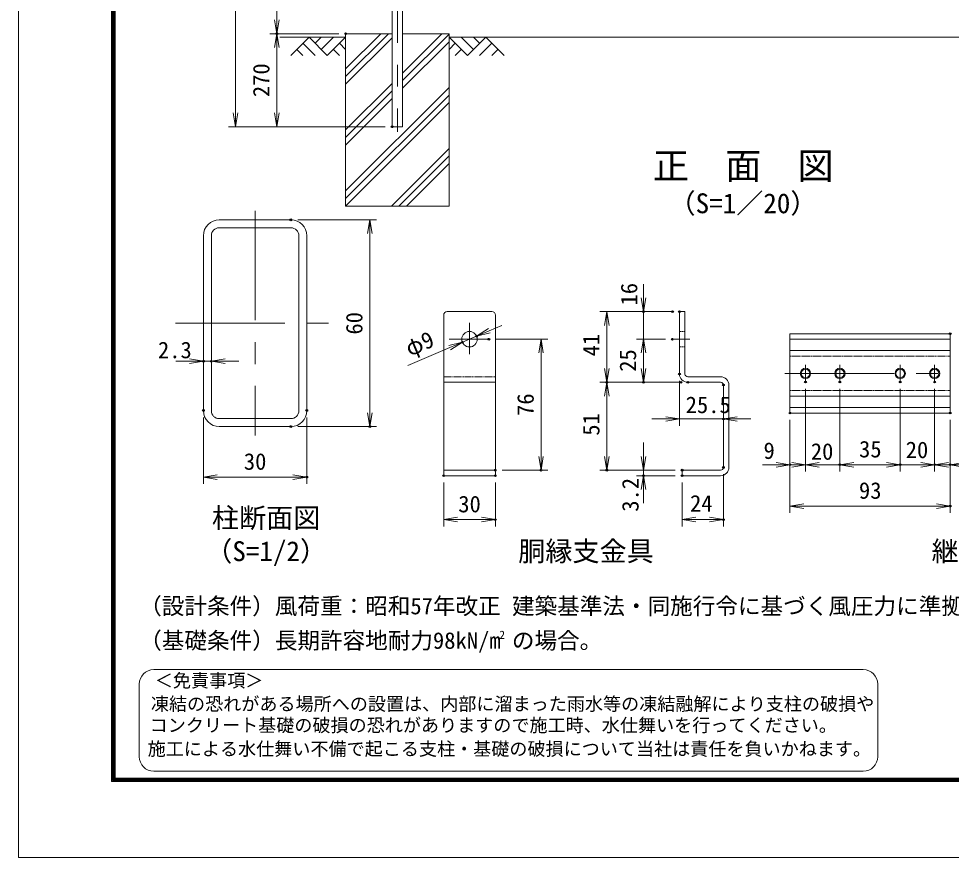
# Model space of a CAD drawing. Units: millimetres, scale not verified, with parts at other scales. Extents: x -4200 to 4200, y -2970 to 2970.
# Drawn here: x -4200 to -1493, y -2970 to -536 of the extents above; entities that cross this region are included whole.
import ezdxf
from ezdxf.enums import TextEntityAlignment as Align

# ---------------------------------------------------------------- set-up
doc = ezdxf.new("R2010")
doc.units = ezdxf.units.MM
doc.header["$LTSCALE"] = 10
doc.header["$PDMODE"] = 32
doc.header["$PDSIZE"] = 5
doc.linetypes.add('USER1', pattern=[50.8, 31.75, -6.35, 6.35, -6.35])
doc.linetypes.add('USER2', pattern=[0.375, 0.25, -0.125])
for name, color, linetype, lineweight in [('0-0_D-STR1', 1, 'Continuous', 18), ('0-1_D-BMK', 2, 'USER1', 13), ('0-2_D-BGD', 7, 'Continuous', 18), ('0-3_D-STR4', 7, 'Continuous', 18), ('0-4_D-DCR-HCH', 7, 'Continuous', 13), ('0-5_D-STR3', 3, 'Continuous', 13), ('0-6_D-STR-DIM', 7, 'Continuous', 13), ('0-7_0', 7, 'Continuous', 18), ('0-9_D-TTL-TXT', 7, 'Continuous', 18), ('0-B_D-TTL', 7, 'Continuous', 18)]:
    doc.layers.add(name, color=color, linetype=linetype, lineweight=lineweight)
doc.layers.add('0-8_Defpoints', color=253, linetype='Continuous')
doc.styles.add('ＭＳ ゴシック', font='')
doc.styles.get('ＭＳ ゴシック').set_extended_font_data('MS Gothic')

# ---------------------------------------------------------------- blocks, each defined once
blk = doc.blocks.new('_Open')
at = {"layer": '0-7_0'}
blk.add_line((-10, 1.667), (0, 0), dxfattribs=at)
blk.add_lwpolyline([(-10, -1.667), (0, 0), (-10, 0)], dxfattribs=at)

msp = doc.modelspace()

# ---------------------------------------------------------------- linework, layer by layer
at = {"layer": '0-0_D-STR1'}
for p, q in [((-3115.8, -384.21), (-3115.8, -850.01)), ((-3085.8, -850.01), (-3085.8, -384.21)), ((-3115.8, -850.01), (-3085.8, -850.01)), ((-3617.74, -1120.01), (-3409.74, -1120.01)), ((-3617.74, -1143.01), (-3409.74, -1143.01)), ((-3663.74, -1166.01), (-3663.74, -1674.01)), ((-3640.74, -1166.01), (-3640.74, -1674.01)), ((-3386.74, -1166.01), (-3386.74, -1674.01)), ((-3363.74, -1166.01), (-3363.74, -1674.01)), ((-3617.74, -1697.01), (-3409.74, -1697.01)), ((-3617.74, -1720.01), (-3409.74, -1720.01))]:
    msp.add_line(p, q, dxfattribs=at)
for centre, radius, start, end in [((-3617.74, -1166.01), 46, 90, 180), ((-3409.74, -1166.01), 46, 0, 90), ((-3617.74, -1166.01), 23, 90, 180), ((-3409.74, -1166.01), 23, 0, 90), ((-3617.74, -1674.01), 46, 180, 270), ((-3617.74, -1674.01), 23, 180, 270), ((-3409.74, -1674.01), 23, 270, 0), ((-3409.74, -1674.01), 46, 270, 0)]:
    msp.add_arc(centre, radius, start, end, dxfattribs=at)
at = {"layer": '0-1_D-BMK'}
for p, q in [((-3100.8, 1234.99), (-3100.8, -865.01)), ((-3513.74, -1094.02), (-3513.74, -1746.01)), ((-3744.74, -1420.01), (-3282.74, -1420.01)), ((-2891.28, -1418.91), (-2891.28, -1510.01)), ((-2835.04, -1466.44), (-2950.04, -1466.44)), ((-2302.44, -1466.44), (-2251.5, -1466.44)), ((-1916.01, -1540.65), (-1916.01, -1590.65)), ((-1816.01, -1540.65), (-1816.01, -1590.65)), ((-1641.01, -1540.65), (-1641.01, -1590.65)), ((-1541.01, -1540.65), (-1541.01, -1590.65)), ((-1976.01, -1565.65), (-1481.01, -1565.65))]:
    msp.add_line(p, q, dxfattribs=at)
at = {"layer": '0-2_D-BGD'}
for p, q in [((-3250.8, -590.01), (-3441.64, -590.01)), ((-1250.8, -590.01), (-2950.8, -590.01))]:
    msp.add_line(p, q, dxfattribs=at)
at = {"layer": '0-3_D-STR4'}
for p, q in [((-3250.8, -580.01), (-3250.8, -1080.01)), ((-3115.8, -580.01), (-3250.8, -580.01)), ((-2950.8, -580.01), (-3085.8, -580.01)), ((-2950.8, -580.01), (-2950.8, -1080.01)), ((-2950.8, -1080.01), (-3250.8, -1080.01))]:
    msp.add_line(p, q, dxfattribs=at)
at = {"layer": '0-4_D-DCR-HCH'}
for p, q in [((-3357.22, -590.01), (-3410.43, -643.22)), ((-3357.22, -590.01), (-3304.01, -643.22)), ((-3339.48, -607.75), (-3321.75, -590.01)), ((-3321.75, -625.49), (-3286.27, -590.01)), ((-3304.01, -643.22), (-3250.8, -590.01)), ((-3250.8, -704.36), (-3126.45, -580.01)), ((-3250.8, -682.26), (-3148.54, -580.01)), ((-3250.8, -726.46), (-3115.8, -591.46)), ((-3085.8, -694.04), (-2971.77, -580.01)), ((-3085.8, -716.14), (-2950.8, -581.14)), ((-2897.58, -643.22), (-2950.8, -590.01)), ((-2879.85, -625.49), (-2915.32, -590.01)), ((-2844.37, -590.01), (-2897.58, -643.22)), ((-2862.02, -607.84), (-2879.85, -590.01)), ((-2844.37, -590.01), (-2791.16, -643.22)), ((-3374.96, -607.75), (-3339.32, -643.22)), ((-3268.53, -607.75), (-3250.8, -625.41)), ((-3085.8, -738.24), (-2950.8, -603.24)), ((-2933.06, -607.75), (-2950.8, -625.41)), ((-2826.64, -607.75), (-2862.27, -643.22)), ((-3392.7, -625.49), (-3374.88, -643.22)), ((-3286.27, -625.49), (-3268.45, -643.22)), ((-2915.32, -625.49), (-2933.14, -643.22)), ((-2808.9, -625.49), (-2826.72, -643.22)), ((-3250.8, -859.04), (-3115.8, -724.04)), ((-3250.8, -1035.82), (-2950.8, -735.82)), ((-3250.8, -881.14), (-3115.8, -746.14)), ((-3250.8, -1057.92), (-2950.8, -757.92)), ((-3250.8, -903.24), (-3115.8, -768.24)), ((-3250.8, -1080.01), (-2950.8, -780.01)), ((-3118.21, -1080.01), (-2950.8, -912.59)), ((-3096.12, -1080.01), (-2950.8, -934.69)), ((-3074.02, -1080.01), (-2950.8, -956.79))]:
    msp.add_line(p, q, dxfattribs=at)
at = {"layer": '0-5_D-STR3'}
for p, q in [((-2966.28, -1396.44), (-2966.28, -1862.44)), ((-2956.28, -1386.44), (-2826.28, -1386.44)), ((-2816.28, -1396.44), (-2816.28, -1862.44)), ((-2281.74, -1386.44), (-2281.74, -1567.44)), ((-2281.74, -1386.44), (-2265.74, -1386.44)), ((-2265.74, -1386.44), (-2265.74, -1567.44)), ((-1961.01, -1450.65), (-1961.01, -1680.65)), ((-1961.01, -1450.65), (-1496.01, -1450.65)), ((-1496.01, -1450.65), (-1496.01, -1680.65)), ((-1961.01, -1466.65), (-1496.01, -1466.65)), ((-1496.01, -1499.65), (-1961.01, -1499.65)), ((-2966.28, -1591.44), (-2816.28, -1591.44)), ((-2257.74, -1575.44), (-2162.24, -1575.44)), ((-2257.74, -1591.44), (-2162.24, -1591.44)), ((-2154.24, -1599.44), (-2154.24, -1838.44)), ((-2138.24, -1599.44), (-2138.24, -1838.44)), ((-1496.01, -1631.65), (-1961.01, -1631.65)), ((-1961.01, -1664.65), (-1496.01, -1664.65)), ((-1961.01, -1680.65), (-1496.01, -1680.65)), ((-2966.28, -1846.44), (-2816.28, -1846.44)), ((-2966.28, -1862.44), (-2816.28, -1862.44)), ((-2274.24, -1846.44), (-2162.24, -1846.44)), ((-2274.24, -1846.44), (-2274.24, -1862.44)), ((-2274.24, -1862.44), (-2162.24, -1862.44))]:
    msp.add_line(p, q, dxfattribs=at)
at = {"layer": '0-5_D-STR3', "linetype": 'USER2'}
for p, q in [((-2281.74, -1443.94), (-2265.74, -1443.94)), ((-2281.74, -1488.94), (-2265.74, -1488.94)), ((-1496.01, -1515.65), (-1961.01, -1515.65)), ((-2966.28, -1575.44), (-2816.28, -1575.44)), ((-1496.01, -1615.65), (-1961.01, -1615.65))]:
    msp.add_line(p, q, dxfattribs=at)
at = {"layer": '0-5_D-STR3'}
for centre, radius in [((-2891.28, -1466.44), 22.5), ((-1916.01, -1565.65), 15), ((-1916.01, -1565.65), 12.29), ((-1816.01, -1565.65), 15), ((-1816.01, -1565.65), 12.29), ((-1641.01, -1565.65), 15), ((-1641.01, -1565.65), 12.29), ((-1541.01, -1565.65), 15), ((-1541.01, -1565.65), 12.29)]:
    msp.add_circle(centre, radius, dxfattribs=at)
for centre, radius, start, end in [((-2956.28, -1396.44), 10, 90, 180), ((-2826.28, -1396.44), 10, 0, 90), ((-2257.74, -1567.44), 24, 180, 270), ((-2257.74, -1567.44), 8, 180, 270), ((-2162.24, -1599.44), 24, 0, 90), ((-2162.24, -1599.44), 8, 0, 90), ((-2162.24, -1838.44), 8, 270, 0), ((-2162.24, -1838.44), 24, 270, 0)]:
    msp.add_arc(centre, radius, start, end, dxfattribs=at)
at = {"layer": '0-6_D-STR-DIM'}
for p, q in [((-3570.8, -850.01), (-3570.8, 1219.99)), ((-3450.8, -580.01), (-3450.8, 1219.99)), ((-3270.8, -580.01), (-3470.8, -580.01)), ((-3270.8, -580.01), (-3470.8, -580.01)), ((-3450.8, -850.01), (-3450.8, -580.01)), ((-3135.8, -850.01), (-3590.8, -850.01)), ((-3135.8, -850.01), (-3470.8, -850.01)), ((-3389.74, -1120.01), (-3160.87, -1120.01)), ((-3180.87, -1120.01), (-3180.87, -1720.01)), ((-2386.49, -1346.44), (-2386.49, -1306.44)), ((-2321.74, -1386.44), (-2512.95, -1386.44)), ((-2492.95, -1386.44), (-2492.95, -1591.44)), ((-2301.74, -1386.44), (-2406.49, -1386.44)), ((-2386.49, -1466.44), (-2386.49, -1386.44)), ((-2833.78, -1441.96), (-2796.97, -1426.29)), ((-2911.98, -1475.25), (-2870.58, -1457.63)), ((-2815.04, -1466.44), (-2663.65, -1466.44)), ((-2683.65, -1466.44), (-2683.65, -1846.44)), ((-2322.44, -1466.44), (-2406.49, -1466.44)), ((-2322.44, -1466.44), (-2406.49, -1466.44)), ((-2386.49, -1466.44), (-2386.49, -1591.44)), ((-3070.15, -1542.59), (-2948.79, -1490.92)), ((-2386.49, -1506.44), (-2386.49, -1546.44)), ((-3703.74, -1530.39), (-3743.74, -1530.39)), ((-3640.74, -1530.39), (-3663.74, -1530.39)), ((-3600.74, -1530.39), (-3560.74, -1530.39)), ((-2277.74, -1591.44), (-2512.95, -1591.44)), ((-2297.74, -1591.44), (-2512.95, -1591.44)), ((-2492.95, -1591.44), (-2492.95, -1846.44)), ((-2277.74, -1591.44), (-2406.49, -1591.44)), ((-2281.74, -1587.44), (-2281.74, -1717.95)), ((-2154.24, -1619.44), (-2154.24, -1717.95)), ((-1916.01, -1610.65), (-1916.01, -1850.65)), ((-1916.01, -1610.65), (-1916.01, -1850.65)), ((-1816.01, -1610.65), (-1816.01, -1850.65)), ((-1816.01, -1610.65), (-1816.01, -1850.65)), ((-1641.01, -1610.65), (-1641.01, -1850.65)), ((-1641.01, -1610.65), (-1641.01, -1850.65)), ((-1541.01, -1610.65), (-1541.01, -1850.65)), ((-1541.01, -1610.65), (-1541.01, -1850.65)), ((-3663.74, -1693.22), (-3663.74, -1886.51)), ((-3363.74, -1693.22), (-3363.74, -1886.51)), ((-2321.74, -1697.95), (-2361.74, -1697.95)), ((-2281.74, -1697.95), (-2154.24, -1697.95)), ((-2114.24, -1697.95), (-2074.24, -1697.95)), ((-1961.01, -1700.65), (-1961.01, -1850.65)), ((-1961.01, -1700.65), (-1961.01, -1970.65)), ((-1496.01, -1700.65), (-1496.01, -1850.65)), ((-1496.01, -1700.65), (-1496.01, -1970.65)), ((-3389.74, -1720.01), (-3160.87, -1720.01)), ((-2386.49, -1806.44), (-2386.49, -1766.44)), ((-2001.01, -1830.65), (-2041.01, -1830.65)), ((-1956.01, -1830.65), (-1996.01, -1830.65)), ((-1916.01, -1830.65), (-1961.01, -1830.65)), ((-1916.01, -1830.65), (-1816.01, -1830.65)), ((-1876.01, -1830.65), (-1836.01, -1830.65)), ((-1816.01, -1830.65), (-1641.01, -1830.65)), ((-1776.01, -1830.65), (-1736.01, -1830.65)), ((-1681.01, -1830.65), (-1721.01, -1830.65)), ((-1641.01, -1830.65), (-1541.01, -1830.65)), ((-1581.01, -1830.65), (-1621.01, -1830.65)), ((-1541.01, -1830.65), (-1496.01, -1830.65)), ((-1501.01, -1830.65), (-1461.01, -1830.65)), ((-3663.74, -1866.51), (-3363.74, -1866.51)), ((-2796.28, -1846.44), (-2663.65, -1846.44)), ((-2294.24, -1846.44), (-2512.95, -1846.44)), ((-2294.24, -1846.44), (-2406.49, -1846.44)), ((-2294.24, -1862.44), (-2406.49, -1862.44)), ((-2386.49, -1846.44), (-2386.49, -1862.44)), ((-2154.24, -1858.44), (-2154.24, -2010)), ((-2966.28, -1882.44), (-2966.28, -2010)), ((-2816.28, -1882.44), (-2816.28, -2010)), ((-2274.24, -1882.44), (-2274.24, -2010)), ((-2386.49, -1902.44), (-2386.49, -1942.44)), ((-1961.01, -1950.65), (-1496.01, -1950.65)), ((-2966.28, -1990), (-2816.28, -1990)), ((-2274.24, -1990), (-2154.24, -1990))]:
    msp.add_line(p, q, dxfattribs=at)
at = {"layer": '0-8_Defpoints'}
for p in [(-3450.8, -580.01), (-3250.8, -580.01), (-3115.8, -850.01), (-3409.74, -1120.01), (-2386.49, -1386.44), (-2301.74, -1386.44), (-2281.74, -1386.44), (-2870.58, -1457.63), (-1496.01, -1450.65), (-2911.98, -1475.25), (-2835.04, -1466.44), (-2302.44, -1466.44), (-3663.74, -1530.39), (-3640.74, -1530.39), (-2281.74, -1567.44), (-2492.95, -1591.44), (-2386.49, -1591.44), (-2277.74, -1591.44), (-2257.74, -1591.44), (-2154.24, -1599.44), (-1916.01, -1590.65), (-1816.01, -1590.65), (-1641.01, -1590.65), (-1541.01, -1590.65), (-3663.74, -1673.22), (-3363.74, -1673.22), (-1961.01, -1680.65), (-1496.01, -1680.65), (-1496.01, -1680.65), (-2154.24, -1697.95), (-3409.74, -1720.01), (-3180.87, -1720.01), (-2154.24, -1838.44), (-1961.01, -1830.65), (-1816.01, -1830.65), (-1641.01, -1830.65), (-1541.01, -1830.65), (-1496.01, -1830.65), (-3363.74, -1866.51), (-2966.28, -1862.44), (-2816.28, -1846.44), (-2816.28, -1862.44), (-2683.65, -1846.44), (-2492.95, -1846.44), (-2386.49, -1862.44), (-2274.24, -1846.44), (-2274.24, -1862.44), (-2274.24, -1862.44), (-1496.01, -1950.65), (-2816.28, -1990), (-2154.24, -1990)]:
    msp.add_point(p, dxfattribs=at)
at = {"layer": '0-9_D-TTL-TXT', "color": 2}
for p, q in [((-1748.32, -2425.24), (-3807.97, -2425.24)), ((-3850.08, -2467.35), (-3850.08, -2677.9)), ((-1706.21, -2677.9), (-1706.21, -2467.35)), ((-3807.97, -2720.01), (-1748.32, -2720.01))]:
    msp.add_line(p, q, dxfattribs=at)
for centre, start, end in [((-3807.97, -2467.35), 90, 180), ((-1748.32, -2467.35), 0, 90), ((-3807.97, -2677.9), 180, 270), ((-1748.32, -2677.9), 270, 0)]:
    msp.add_arc(centre, 42.11, start, end, dxfattribs=at)
at = {"layer": '0-B_D-TTL'}
for points in [[(-4200.08, -2970.01), (4199.92, -2970.01), (4199.92, 2969.99), (-4200.08, 2969.99)], [(-3930.08, 2749.99), (3929.92, 2749.99), (3929.92, -2750.01), (-3930.08, -2750.01)], [(-3927.58, 2747.49), (3927.42, 2747.49), (3927.42, -2747.51), (-3927.58, -2747.51)], [(-3925.08, 2744.99), (3924.92, 2744.99), (3924.92, -2745.01), (-3925.08, -2745.01)], [(-3922.58, 2742.49), (3922.42, 2742.49), (3922.42, -2742.51), (-3922.58, -2742.51)], [(-3920.08, 2739.99), (3919.92, 2739.99), (3919.92, -2740.01), (-3920.08, -2740.01)]]:
    msp.add_lwpolyline(points, close=True, dxfattribs=at)

# ---------------------------------------------------------------- block references
at = {"layer": '0-6_D-STR-DIM', "xscale": 4, "yscale": 4}
for p, rotation in [((-3450.8, -580.01), 270), ((-3450.8, -580.01), 90), ((-3570.8, -850.01), 270), ((-3450.8, -850.01), 270), ((-3180.87, -1120.01), 90), ((-2386.49, -1386.44), 270), ((-2492.95, -1386.44), 90), ((-2870.58, -1457.63), 203.06027), ((-2911.98, -1475.25), 23.06027), ((-2683.65, -1466.44), 90), ((-2386.49, -1466.44), 90), ((-2386.49, -1466.44), 90), ((-3640.74, -1530.39), 180), ((-2492.95, -1591.44), 270), ((-2386.49, -1591.44), 270), ((-2492.95, -1591.44), 90), ((-3180.87, -1720.01), 270), ((-2154.24, -1697.95), 180), ((-2683.65, -1846.44), 270), ((-2492.95, -1846.44), 270), ((-2386.49, -1846.44), 270), ((-1916.01, -1830.65), 180), ((-1816.01, -1830.65), 180), ((-1816.01, -1830.65), 180), ((-1541.01, -1830.65), 180), ((-1496.01, -1830.65), 180), ((-3663.74, -1866.51), 180), ((-2386.49, -1862.44), 90), ((-1961.01, -1950.65), 180), ((-2966.28, -1990), 180), ((-2274.24, -1990), 180)]:
    msp.add_blockref('_Open', p, dxfattribs=dict(at, rotation=rotation))
for p in [(-3663.74, -1530.39), (-2281.74, -1697.95), (-1961.01, -1830.65), (-1916.01, -1830.65), (-1641.01, -1830.65), (-1641.01, -1830.65), (-1541.01, -1830.65), (-3363.74, -1866.51), (-1496.01, -1950.65), (-2816.28, -1990), (-2154.24, -1990)]:
    msp.add_blockref('_Open', p, dxfattribs=at)

# ---------------------------------------------------------------- texts
at = {"layer": '0-6_D-STR-DIM', "style": 'ＭＳ ゴシック'}
for s, rotation, p in [('270', 90, (-3457.54, -764.02)), ('16', 90, (-2389.78, -1368.57)), ('60', 90, (-3187.62, -1453.02)), ('φ9', 23.06, (-3059.25, -1530.61)), ('41', 90, (-2499.7, -1516.12)), ('25', 90, (-2393.23, -1561.05)), ('76', 90, (-2690.4, -1689.19)), ('51', 90, (-2499.7, -1746.5)), ('3.2', 90, (-2385.99, -1967.13))]:
    msp.add_text(s, height=48.09, rotation=rotation, dxfattribs=at).set_placement(p, align=Align.BOTTOM_LEFT)
for s, p in [('2.3', (-3795.73, -1536.19)), ('25.5', (-2263.73, -1695.33)), ('9', (-2037.76, -1828.26)), ('20', (-1900.5, -1830.77)), ('35', (-1760.49, -1823.9)), ('20', (-1624.99, -1826.04)), ('30', (-3546.37, -1859.77)), ('93', (-1760.74, -1943.9)), ('30', (-2923.91, -1983.25)), ('24', (-2251.01, -1981.19))]:
    msp.add_text(s, height=48.09, dxfattribs=at).set_placement(p, align=Align.BOTTOM_LEFT)
at = {"layer": '0-9_D-TTL-TXT', "style": 'ＭＳ ゴシック'}
for s, height, p in [('正\u3000面\u3000図', 76.98, (-2359.1, -1025.03)), ('（S=1／20）', 57.7, (-2313.62, -1118.22)), ('柱断面図', 57.7, (-3639, -2031.12)), ('（S=1/2）', 57.7, (-3658.49, -2127.76)), ('胴縁支金具', 57.7, (-2749.93, -2127.76)), ('継手ピ－ス', 57.7, (-1549.96, -2127.76)), ('（設計条件）風荷重：昭和57年改正 建築基準法・同施行令に基づく風圧力に準拠。', 48.09, (-3850.08, -2279.26)), ('（基礎条件）長期許容地耐力98kN/m の場合。', 48.09, (-3850.08, -2379.26)), ('2', 24.05, (-2804.61, -2343.45)), ('＜免責事項＞ \u3000\u3000', 38.49, (-3804.85, -2487.72)), ('凍結の恐れがある場所への設置は、内部に溜まった雨水等の凍結融解により支柱の破損や', 38.49, (-3816.24, -2555.51)), ('コンクリート基礎の破損の恐れがありますので施工時、水仕舞いを行ってください。', 38.49, (-3819.7, -2617.35)), ('施工による水仕舞い不備で起こる支柱・基礎の破損について当社は責任を負いかねます。 ', 38.49, (-3825.59, -2685.98))]:
    msp.add_text(s, height=height, dxfattribs=at).set_placement(p, align=Align.BOTTOM_LEFT)

doc.saveas('drawing.dxf')
